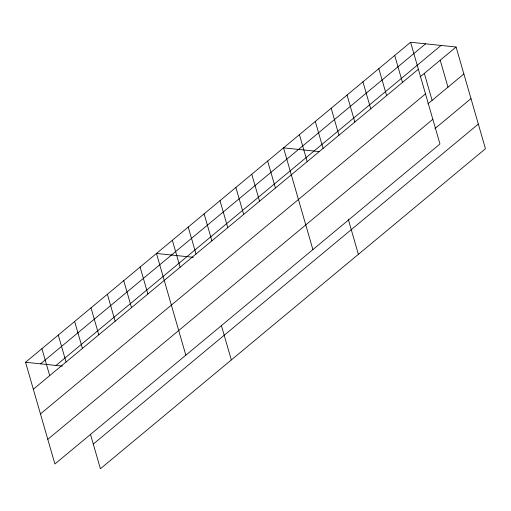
<?xml version="1.0" encoding="UTF-8"?>
<svg xmlns="http://www.w3.org/2000/svg" width="511" height="511" viewBox="0 0 511 511"><rect width="100%" height="100%" fill="white"/><g stroke="black" fill="none" stroke-linecap="round" stroke-linejoin="round"><path stroke-width="0.77" d="M410.589 42.253L439.958 143.987L54.913 464.001L25.55 362.267L410.589 42.253L456.087 46.999L485.45 148.733L100.412 468.747L90.479 434.35M40.561 363.832L425.606 43.818M56.031 365.442L441.07 45.434M33.33 389.229L418.375 69.215M420.042 76.95L456.087 46.999M40.452 413.904L425.497 93.89M427.822 103.912L463.867 73.961M47.791 439.326L432.836 119.312M434.95 128.593L470.989 98.636M93.283 444.072L478.328 124.058M319.541 151.614L283.528 147.858L312.892 249.592M193.267 257.301L156.462 253.462L185.832 355.196M25.55 362.267L62.355 366.106M440.201 60.196L447.981 87.157M424.322 73.399L432.102 100.36M394.709 55.45L402.489 82.412M378.823 68.653L386.61 95.614M362.944 81.856L370.724 108.817M347.058 95.052L354.845 122.014M331.179 108.255L338.959 135.217M348.24 219.193L358.383 254.337M315.293 121.452L323.073 148.414M299.408 134.655L307.194 161.617M267.643 161.054L275.429 188.016M251.763 174.257L259.543 201.219M235.878 187.46L243.664 214.422M219.998 200.657L227.778 227.619M204.113 213.86L211.893 240.822M221.397 325.545L231.323 359.942M188.233 227.056L196.013 254.018M172.348 240.259L180.127 267.221M140.097 267.061L147.883 294.023M123.739 280.66L131.519 307.622M107.374 294.259L115.154 321.221M91.009 307.865L98.789 334.826M74.644 321.464L82.424 348.425M58.28 335.063L66.06 362.024M41.915 348.662L49.695 375.623"/></g></svg>
